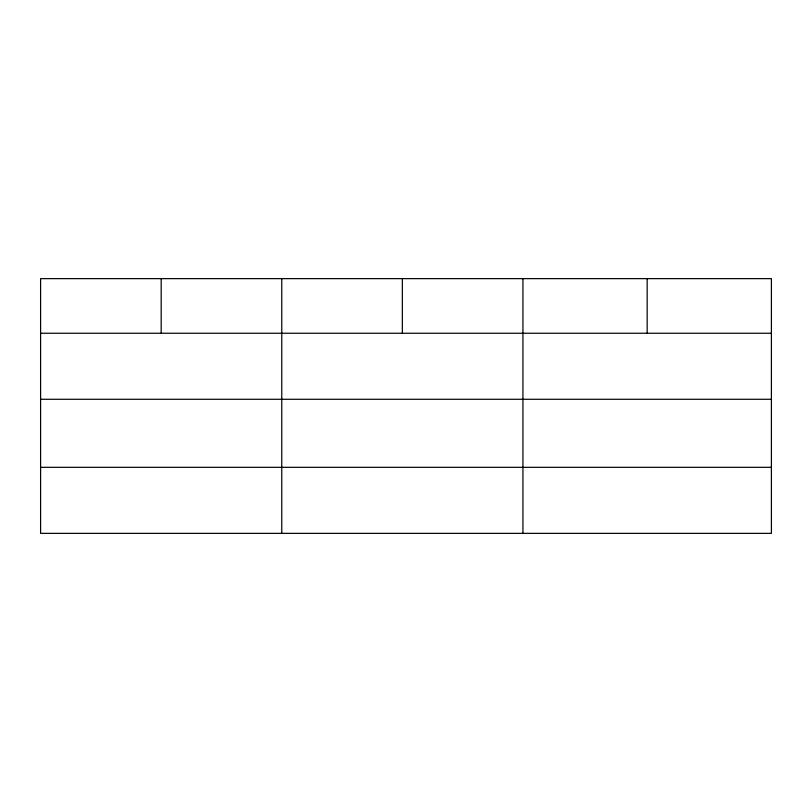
<?xml version="1.0" encoding="UTF-8"?>
<svg xmlns="http://www.w3.org/2000/svg" width="812" height="812" viewBox="0 0 812 812"><rect width="100%" height="100%" fill="white"/><g stroke="black" fill="none" stroke-linecap="round" stroke-linejoin="round"><path stroke-width="1.22" d="M771.4 399.281L771.4 278.638L40.6 278.638L40.6 533.362L771.4 533.362L771.4 399.281L40.6 399.281M40.6 333.245L771.4 333.245M40.6 467.326L771.4 467.326M647.164 278.638L647.164 333.245M522.928 278.638L522.928 533.362M402.346 278.638L402.346 333.245M281.764 278.638L281.764 533.362M161.182 278.638L161.182 333.245"/></g></svg>
